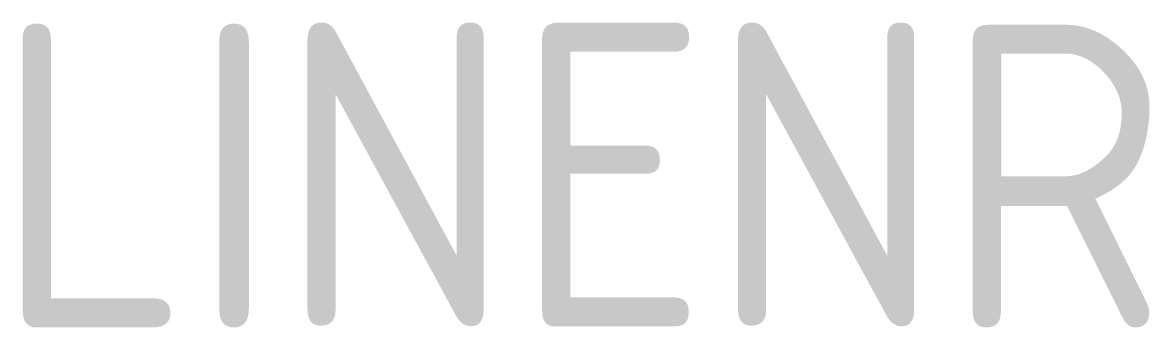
# Model space of a CAD drawing. Extents: x 0.22 to 8.56, y 2 to 4.26.
import ezdxf

# ---------------------------------------------------------------- set-up
doc = ezdxf.new("R2010")
doc.units = 0
doc.header["$LTSCALE"] = 0.2
doc.layers.get('0').update_dxf_attribs({"linetype": 'CONTINUOUS'})
doc.styles.get("Standard").update_dxf_attribs({"font": 'ISO'})

msp = doc.modelspace()

# ---------------------------------------------------------------- texts
at = {"color": 0, "linetype": 'CONTINUOUS'}
msp.add_attdef('LINENR', (0, 2), '   ', height=2.25, dxfattribs=at)

doc.saveas('drawing.dxf')
